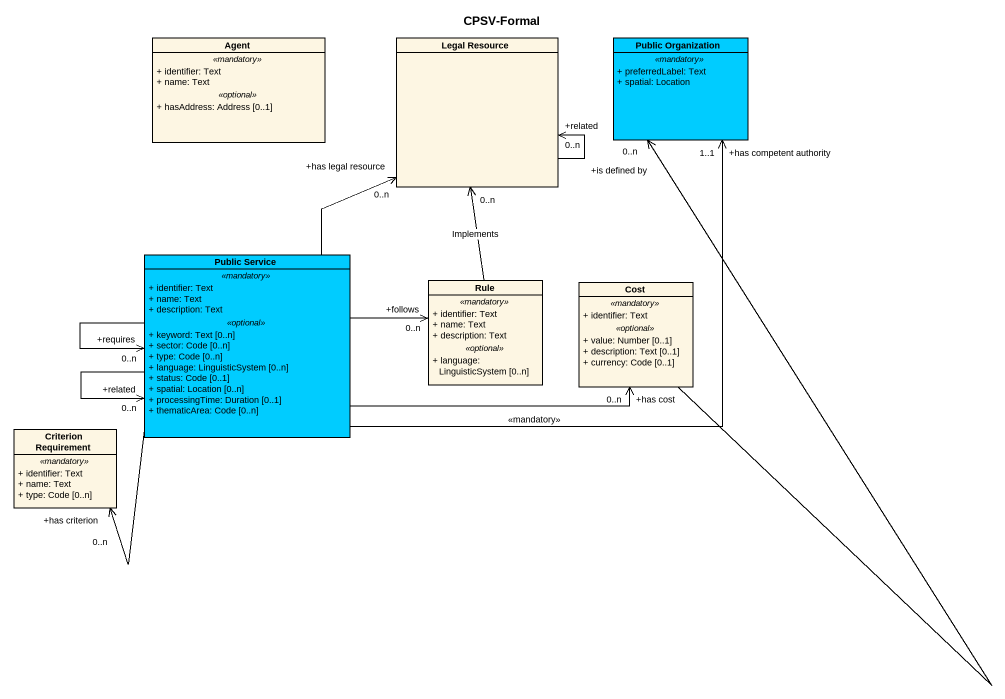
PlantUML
@startuml
title CPSV-Formal
hide circle
hide empty members
skinparam classAttributeIconSize 0
class "Agent" as Agent_ {
  .. <<mandatory>> ..
  + identifier: Text
  + name: Text
  .. <<optional>> ..
  + hasAddress: Address [0..1]
}
class "Legal Resource" as Legal_Resource
class "Public Organization" as Public_Organization #00CCFF {
  .. <<mandatory>> ..
  + preferredLabel: Text
  + spatial: Location
}
class "Public Service" as Public_Service #00CCFF {
  .. <<mandatory>> ..
  + identifier: Text
  + name: Text
  + description: Text
  .. <<optional>> ..
  + keyword: Text [0..n]
  + sector: Code [0..n]
  + type: Code [0..n]
  + language: LinguisticSystem [0..n]
  + status: Code [0..1]
  + spatial: Location [0..n]
  + processingTime: Duration [0..1]
  + thematicArea: Code [0..n]
}
class Rule {
  .. <<mandatory>> ..
  + identifier: Text
  + name: Text
  + description: Text
  .. <<optional>> ..
  + language: LinguisticSystem [0..n]
}
class Cost {
  .. <<mandatory>> ..
  + identifier: Text
  .. <<optional>> ..
  + value: Number [0..1]
  + description: Text [0..1]
  + currency: Code [0..1]
}
class "Criterion Requirement" as Criterion_Requirement {
  .. <<mandatory>> ..
  + identifier: Text
  + name: Text
  + type: Code [0..n]
}
Legal_Resource --> "+related\n0..n" Legal_Resource
Legal_Resource "0..n" <-- Rule : Implements
Public_Organization "+has competent authority\n1..1" <-left- Public_Service : <<mandatory>>
Public_Service -up-> "+has legal resource\n0..n" Legal_Resource
Public_Service --> "+requires\n0..n" Public_Service
Public_Service --> "+related\n0..n" Public_Service
Public_Service -right-> "+has cost\n0..n" Cost
Public_Service --> "+has criterion\n0..n" Criterion_Requirement
Rule "+follows\n0..n" <-left- Public_Service
Cost -up-> "+is defined by\n0..n" Public_Organization
@enduml
